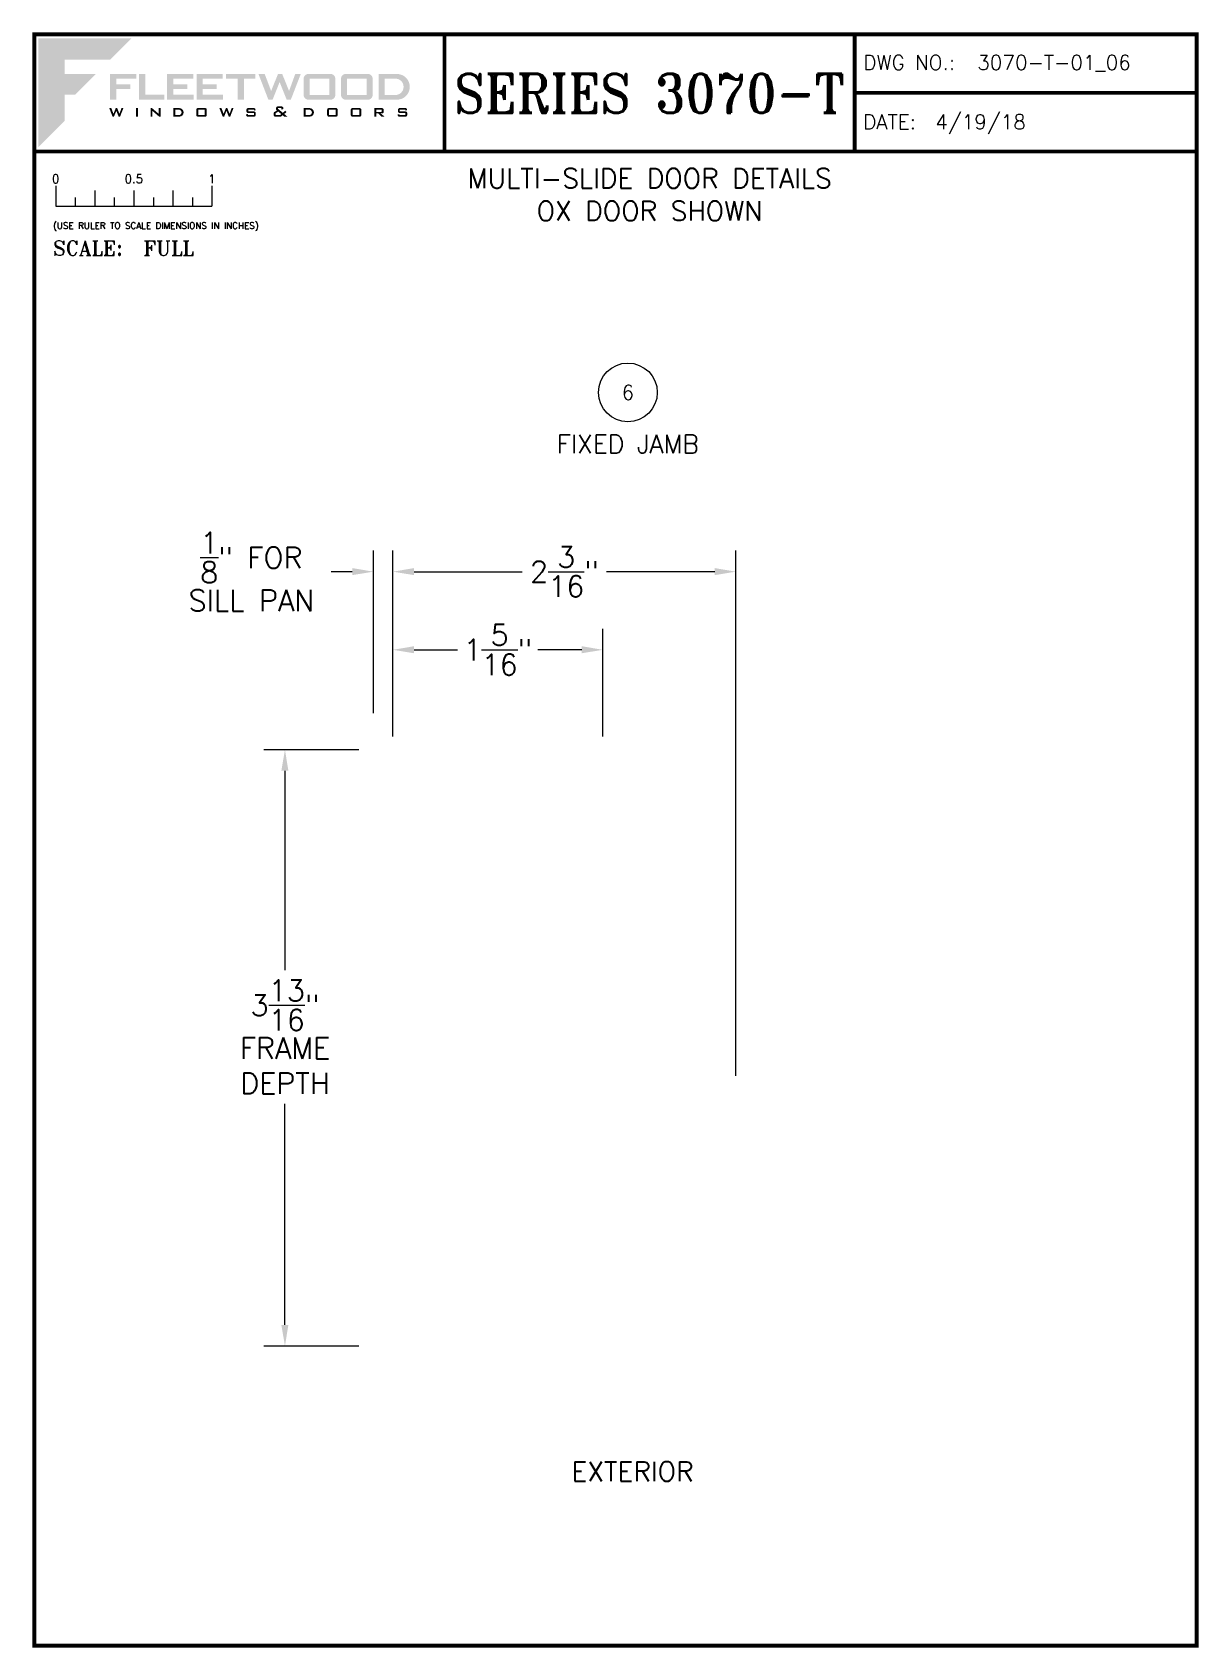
# Paper-space layout 'DETAIL 6' of a CAD drawing. Extents: x 0.3 to 7.8, y 0.1 to 10.4.
import ezdxf
from ezdxf.enums import TextEntityAlignment as Align

# ---------------------------------------------------------------- set-up
doc = ezdxf.new("R2010")
doc.units = 0
doc.header["$LTSCALE"] = 0.25
doc.header["$MEASUREMENT"] = 0
doc.layers.get('0').update_dxf_attribs({"linetype": 'CONTINUOUS'})
doc.layers.get('DEFPOINTS').update_dxf_attribs({"color": 1, "linetype": 'CONTINUOUS'})
for name, color, linetype in [('DIM', 7, 'CONTINUOUS'), ('I-STRUT', 7, 'CONTINUOUS'), ('TEXT', 7, 'CONTINUOUS'), ('TITLE-BLOCK', 7, 'CONTINUOUS')]:
    doc.layers.add(name, color=color, linetype=linetype)
doc.layers.add('VP', color=40, linetype='CONTINUOUS', plot=False)
doc.layers.get('VP').off()
doc.styles.add('ROMANS', font='romans')
doc.styles.add('ROMANT', font='romant')
doc.styles.add('SIMPLEX-094', font='simplex.shx', dxfattribs={"height": 0.094})
doc.styles.get("Standard").update_dxf_attribs({"font": 'simplex.shx'})
doc.dimstyles.new('FULL SCALE', dxfattribs={"dimscale": 0.75, "dimtxt": 0.18, "dimasz": 0.18, "dimexe": 0.18, "dimexo": 0.125, "dimgap": 0.09, "dimtad": 0, "dimtih": 1, "dimtoh": 1, "dimdec": 4, "dimzin": 0, "dimdsep": 46, "dimlunit": 4, "dimtxsty": 'Standard', "dimcen": 0.09, "dimadec": 0, "dimazin": 0, "dimtfac": 1, "dimtdec": 4, "dimtofl": 0, "dimtmove": 0, "dimatfit": 3, "dimfxl": 1, "dimtolj": 1, "dimtzin": 0, "dimarcsym": 0})

# ---------------------------------------------------------------- blocks, each defined once
blk = doc.blocks.new('*D59')
at = {"layer": 'DEFPOINTS', "color": 0}
for p in [(4.802, 6.998), (2.608, 5.849), (4.802, 3.678)]:
    blk.add_point(p, dxfattribs=at)
at = {"layer": 'DIM', "color": 0, "lineweight": -2}
for p, q in [((2.608, 5.943), (2.608, 7.133)), ((4.802, 3.772), (4.802, 7.133)), ((2.743, 6.998), (3.435, 6.998)), ((4.667, 6.998), (3.975, 6.998))]:
    blk.add_line(p, q, dxfattribs=at)
at = {"layer": 'DIM', "color": 0}
for points in [[(2.743, 7.021), (2.743, 6.976), (2.608, 6.998)], [(4.667, 7.021), (4.667, 6.976), (4.802, 6.998)]]:
    blk.add_solid(points, dxfattribs=at)
at = {"layer": 'DIM', "color": 0, "insert": (3.705, 6.998), "char_height": 0.135, "attachment_point": 5}
blk.add_mtext('\\A1;2{\\H1.000000x;\\S3/16;}"', dxfattribs=at)
blk = doc.blocks.new('Fleetwood_Logo_6-10-15')
at = {"true_color": 0x144494}
h = blk.add_hatch(color=154, dxfattribs=at)
h.dxf.hatch_style = 1
h.paths.add_polyline_path([(0.2526, -0.0017), (0.0019, -0.0017), (0.0019, -0.2942), (0.0725, -0.2236), (0.0725, -0.1535), (0.1007, -0.1535), (0.1567, -0.0976), (0.0725, -0.0976), (0.0725, -0.0596), (0.1946, -0.0596)])
at = {"true_color": 0x656b6f}
h = blk.add_hatch(color=251, dxfattribs=at)
h.dxf.hatch_style = 1
h.paths.add_polyline_path([(0.2487, -0.1256), (0.2112, -0.1256), (0.2112, -0.1102), (0.2647, -0.1102), (0.2647, -0.0976), (0.1946, -0.0976), (0.1946, -0.1667), (0.2112, -0.1667), (0.2112, -0.1377), (0.2487, -0.1377)])
h = blk.add_hatch(color=251, dxfattribs=at)
h.dxf.hatch_style = 1
h.paths.add_polyline_path([(0.2886, -0.0976), (0.272, -0.0976), (0.272, -0.1667), (0.3401, -0.1667), (0.3401, -0.1535), (0.2886, -0.1535)])
h = blk.add_hatch(color=251, dxfattribs=at)
h.dxf.hatch_style = 1
h.paths.add_polyline_path([(0.4175, -0.0976), (0.3474, -0.0976), (0.3474, -0.1667), (0.4185, -0.1667), (0.4185, -0.1534), (0.364, -0.1534), (0.364, -0.1377), (0.4015, -0.1377), (0.4015, -0.1256), (0.364, -0.1256), (0.364, -0.1102), (0.4175, -0.1102)])
h = blk.add_hatch(color=251, dxfattribs=at)
h.dxf.hatch_style = 1
h.paths.add_polyline_path([(0.4965, -0.0976), (0.4264, -0.0976), (0.4264, -0.1667), (0.4975, -0.1667), (0.4975, -0.1534), (0.443, -0.1534), (0.443, -0.1377), (0.4804, -0.1377), (0.4804, -0.1256), (0.443, -0.1256), (0.443, -0.1102), (0.4965, -0.1102)])
h = blk.add_hatch(color=251, dxfattribs=at)
h.dxf.hatch_style = 1
h.paths.add_polyline_path([(0.5842, -0.0976), (0.5054, -0.0976), (0.5054, -0.1102), (0.5365, -0.1102), (0.5365, -0.1667), (0.5531, -0.1667), (0.5531, -0.1102), (0.5842, -0.1102)])
h = blk.add_hatch(color=251, dxfattribs=at)
h.dxf.hatch_style = 1
h.paths.add_polyline_path([(0.6089, -0.0976), (0.5921, -0.0976), (0.6188, -0.1667), (0.63, -0.1667), (0.6489, -0.1192), (0.6679, -0.1667), (0.6789, -0.1667), (0.7056, -0.0976), (0.6908, -0.0976), (0.6742, -0.1433), (0.6558, -0.0976), (0.6446, -0.0976), (0.6261, -0.1433)])
h = blk.add_hatch(color=251, dxfattribs=at)
h.dxf.hatch_style = 1
h.paths.add_polyline_path([(0.7853, -0.0976), (0.726, -0.0976, 0.414214), (0.7133, -0.1102), (0.7133, -0.154, 0.414214), (0.726, -0.1667), (0.7853, -0.1667, 0.414214), (0.798, -0.154), (0.798, -0.1102, 0.414214)])
h.paths.add_polyline_path([(0.7819, -0.1102), (0.7819, -0.154), (0.7294, -0.154), (0.7294, -0.1102)], flags=16)
h = blk.add_hatch(color=251, dxfattribs=at)
h.dxf.hatch_style = 1
h.paths.add_polyline_path([(0.8856, -0.0976), (0.8262, -0.0976, 0.414214), (0.8136, -0.1102), (0.8136, -0.154, 0.414214), (0.8262, -0.1667), (0.8856, -0.1667, 0.414214), (0.8982, -0.154), (0.8982, -0.1102, 0.414214)])
h.paths.add_polyline_path([(0.8822, -0.1102), (0.8822, -0.154), (0.8296, -0.154), (0.8296, -0.1102)], flags=16)
h = blk.add_hatch(color=251, dxfattribs=at)
h.dxf.hatch_style = 1
h.paths.add_polyline_path([(0.9632, -0.0976), (0.914, -0.0976), (0.914, -0.1667), (0.9632, -0.1667, 1)])
h.paths.add_polyline_path([(0.9301, -0.1102), (0.9593, -0.1102, -1), (0.9593, -0.154), (0.9301, -0.154)], flags=16)
h = blk.add_hatch(color=7)
h.dxf.hatch_style = 1
h.paths.add_polyline_path([(0.2301, -0.1891), (0.2251, -0.1891), (0.2196, -0.2043), (0.2134, -0.1891), (0.2097, -0.1891), (0.2035, -0.2043), (0.1978, -0.1891), (0.1922, -0.1891), (0.2011, -0.2121), (0.2048, -0.2121), (0.2112, -0.1963), (0.2175, -0.2121), (0.2212, -0.2121)])
h = blk.add_hatch(color=7)
h.dxf.hatch_style = 1
h.paths.add_polyline_path([(0.2691, -0.1891), (0.2637, -0.1891), (0.2637, -0.2118), (0.2637, -0.2121), (0.2691, -0.2121)])
h = blk.add_hatch(color=7)
h.dxf.hatch_style = 1
h.paths.add_polyline_path([(0.3077, -0.1964), (0.3259, -0.2121), (0.3298, -0.2121), (0.3298, -0.1891), (0.325, -0.1891), (0.325, -0.2047), (0.3067, -0.1891), (0.3029, -0.1891), (0.3029, -0.2121), (0.3077, -0.2121)])
h = blk.add_hatch(color=7)
h.dxf.hatch_style = 1
h.paths.add_polyline_path([(0.3801, -0.1891), (0.3637, -0.1891), (0.3637, -0.2121), (0.3801, -0.2121, 1)])
h.paths.add_polyline_path([(0.3691, -0.2079), (0.3691, -0.1933), (0.3788, -0.1933, -1), (0.3788, -0.2079)], flags=16)
h = blk.add_hatch(color=7)
h.dxf.hatch_style = 1
h.paths.add_polyline_path([(0.4537, -0.2079), (0.4537, -0.1933, 0.414214), (0.4495, -0.1891), (0.4297, -0.1891, 0.414214), (0.4255, -0.1933), (0.4255, -0.2079, 0.414214), (0.4297, -0.2121), (0.4495, -0.2121, 0.414214)])
h.paths.add_polyline_path([(0.4308, -0.2079), (0.4308, -0.1933), (0.4484, -0.1933), (0.4484, -0.2079)], flags=16)
h = blk.add_hatch(color=7)
h.dxf.hatch_style = 1
h.paths.add_polyline_path([(0.5253, -0.1891), (0.5203, -0.1891), (0.5148, -0.2043), (0.5087, -0.1891), (0.5049, -0.1891), (0.4988, -0.2043), (0.493, -0.1891), (0.4874, -0.1891), (0.4963, -0.2121), (0.5001, -0.2121), (0.5064, -0.1963), (0.5127, -0.2121), (0.5164, -0.2121)])
h = blk.add_hatch(color=7)
h.dxf.hatch_style = 1
h.paths.add_polyline_path([(0.5801, -0.1891), (0.5643, -0.1891, 0.414214), (0.56, -0.1933), (0.56, -0.1981, 0.414214), (0.5643, -0.2024), (0.58, -0.2024), (0.58, -0.2078), (0.5637, -0.2078), (0.5637, -0.2052), (0.5591, -0.2062), (0.5591, -0.2078, 0.414214), (0.5634, -0.2121), (0.5805, -0.2121, 0.414214), (0.5848, -0.2078), (0.5848, -0.2024, 0.414214), (0.5805, -0.1982), (0.5648, -0.1982), (0.5648, -0.193), (0.5798, -0.193), (0.5798, -0.1958), (0.5843, -0.1948), (0.5843, -0.1933, 0.414214)])
h = blk.add_hatch(color=7)
h.dxf.hatch_style = 1
h.paths.add_polyline_path([(0.645, -0.1913, -0.222262), (0.6447, -0.1906), (0.6447, -0.1892), (0.6535, -0.1892), (0.6535, -0.193), (0.6587, -0.1918), (0.6587, -0.189, 0.414214), (0.6544, -0.1847), (0.6437, -0.1847, 0.414214), (0.6394, -0.189), (0.6394, -0.1922, 0.222262), (0.6407, -0.1948), (0.6415, -0.1955), (0.6345, -0.1998, 0.260684), (0.6329, -0.2027), (0.6329, -0.2078, 0.414214), (0.6372, -0.2121), (0.6514, -0.2121, 0.17577), (0.6536, -0.2113), (0.657, -0.2085), (0.6614, -0.2121), (0.6699, -0.2121), (0.6613, -0.2049), (0.6676, -0.1997), (0.6637, -0.1964), (0.6574, -0.2017)])
h.paths.add_polyline_path([(0.6532, -0.2052), (0.6509, -0.2072, -0.17577), (0.6502, -0.2074), (0.6382, -0.2074), (0.6382, -0.2033, -0.260684), (0.6387, -0.2025), (0.6451, -0.1985)], flags=16)
h = blk.add_hatch(color=7)
h.dxf.hatch_style = 1
h.paths.add_polyline_path([(0.7294, -0.1891), (0.713, -0.1891), (0.713, -0.2121), (0.7294, -0.2121, 1)])
h.paths.add_polyline_path([(0.7184, -0.2079), (0.7184, -0.1933), (0.7281, -0.1933, -1), (0.7281, -0.2079)], flags=16)
h = blk.add_hatch(color=7)
h.dxf.hatch_style = 1
h.paths.add_polyline_path([(0.8045, -0.2079), (0.8045, -0.1933, 0.414214), (0.8003, -0.1891), (0.7805, -0.1891, 0.414214), (0.7763, -0.1933), (0.7763, -0.2079, 0.414214), (0.7805, -0.2121), (0.8003, -0.2121, 0.414214)])
h.paths.add_polyline_path([(0.7816, -0.2079), (0.7816, -0.1933), (0.7992, -0.1933), (0.7992, -0.2079)], flags=16)
h = blk.add_hatch(color=7)
h.dxf.hatch_style = 1
h.paths.add_polyline_path([(0.8678, -0.2079), (0.8678, -0.1933, 0.414214), (0.8636, -0.1891), (0.8438, -0.1891, 0.414214), (0.8396, -0.1933), (0.8396, -0.2079, 0.414214), (0.8438, -0.2121), (0.8636, -0.2121, 0.414214)])
h.paths.add_polyline_path([(0.8449, -0.2079), (0.8449, -0.1933), (0.8624, -0.1933), (0.8624, -0.2079)], flags=16)
h = blk.add_hatch(color=7)
h.dxf.hatch_style = 1
h.paths.add_polyline_path([(0.9277, -0.1993), (0.9277, -0.1933, 0.414214), (0.9235, -0.1891), (0.9028, -0.1891), (0.9028, -0.2121), (0.9082, -0.2121), (0.9082, -0.2035), (0.9131, -0.2035), (0.9224, -0.2121), (0.9303, -0.2121), (0.9197, -0.2035), (0.9235, -0.2035, 0.414214)])
h.paths.add_polyline_path([(0.9082, -0.1993), (0.9082, -0.1933), (0.9214, -0.1933, -0.414214), (0.9224, -0.1943), (0.9224, -0.1983, -0.414214), (0.9214, -0.1993)], flags=16)
h = blk.add_hatch(color=7)
h.dxf.hatch_style = 1
h.paths.add_polyline_path([(0.9867, -0.1982), (0.971, -0.1982), (0.971, -0.193), (0.9859, -0.193), (0.9859, -0.1958), (0.9905, -0.1948), (0.9905, -0.1933, 0.414214), (0.9863, -0.1891), (0.9705, -0.1891, 0.414214), (0.9662, -0.1933), (0.9662, -0.1981, 0.414214), (0.9705, -0.2024), (0.9862, -0.2024), (0.9862, -0.2078), (0.9699, -0.2078), (0.9699, -0.2052), (0.9653, -0.2062), (0.9653, -0.2078, 0.414214), (0.9696, -0.2121), (0.9867, -0.2121, 0.414214), (0.991, -0.2078), (0.991, -0.2024, 0.414214)])
blk = doc.blocks.new('A-SIZE_P')
at = {"const_width": 0.025}
blk.add_lwpolyline([(0.313, 0.125), (7.751, 0.125), (7.751, 10.437), (0.313, 10.437)], close=True, dxfattribs=at)
for points in [[(2.938, 10.437), (2.938, 9.687)], [(5.563, 10.437), (5.563, 9.687)], [(5.563, 10.062), (7.751, 10.062)], [(0.313, 9.687), (7.751, 9.687)]]:
    blk.add_lwpolyline(points, dxfattribs=at)
at = {"xscale": 2.387023416083395, "yscale": 2.387023416083395, "zscale": 2.387023416083395}
blk.add_blockref('Fleetwood_Logo_6-10-15', (0.334, 10.416), dxfattribs=at)
for s, style, p in [('DWG NO.:', 'SIMPLEX-094', (5.617, 10.209)), ('DATE:', 'SIMPLEX-094', (5.616, 9.829)), ('SCALE:', 'ROMANT', (0.433, 9.022))]:
    blk.add_text(s, height=0.094, dxfattribs=dict(style=style)).set_placement(p)
for tag, p, style in [('DWG_NO', (6.346, 10.209), 'SIMPLEX-094'), ('DATE', (6.077, 9.829), 'SIMPLEX-094'), ('SCALE', (1.011, 9.02), 'ROMANT')]:
    blk.add_attdef(tag, p, '', height=0.094, dxfattribs=dict(style=style))
for tag, height, style, width, p, p2 in [('DWG_NO_F', 0.094, 'SIMPLEX-094', 1.745692, (6.347, 10.209), (7.683, 10.209)), ('PRODUCT', 0.25, 'ROMANT', 1.390728, (3.001, 9.934), (5.5, 9.934))]:
    blk.add_attdef(tag, text='', height=height, dxfattribs=dict(style=style, width=width)).set_placement(p, p2, align=Align.FIT)
blk = doc.blocks.new('sectball')
blk.add_circle((0, 0), 0.125)
blk.add_attdef('NO', text='', height=0.062).set_placement((0, 0), align=Align.MIDDLE_CENTER)
for tag, p in [('LINE1', (0, -0.2588)), ('LINE2', (0, -0.3864)), ('LINE3', (0, -0.5214))]:
    blk.add_attdef(tag, text='', height=0.078).set_placement(p, align=Align.CENTER)
blk = doc.blocks.new('Full')
for p, q in [((0.137, -0.219), (0.137, -0.35)), ((0.262, -0.294), (0.262, -0.35)), ((0.387, -0.249), (0.387, -0.35)), ((0.512, -0.294), (0.512, -0.35)), ((0.637, -0.249), (0.637, -0.35)), ((0.762, -0.294), (0.762, -0.35)), ((0.887, -0.249), (0.887, -0.35)), ((1.012, -0.294), (1.012, -0.35)), ((1.137, -0.219), (1.137, -0.35)), ((0.137, -0.35), (1.137, -0.35))]:
    blk.add_line(p, q)
for s, p in [('0', (0.137, -0.219)), ('0.5', (0.637, -0.219)), ('1', (1.137, -0.219))]:
    blk.add_text(s, height=0.055).set_placement(p, align=Align.BOTTOM_CENTER)
at = {"style": 'ROMANS'}
blk.add_text('(USE RULER TO SCALE DIMENSIONS IN INCHES)', height=0.04115, dxfattribs=at).set_placement((0.12, -0.495))
blk = doc.blocks.new('*D78')
at = {"layer": 'DEFPOINTS', "color": 0}
for p in [(2.483, 5.859), (1.917, 2.043), (2.483, 2.043)]:
    blk.add_point(p, dxfattribs=at)
at = {"layer": 'DIM', "color": 0, "lineweight": -2}
for p, q in [((2.389, 5.859), (1.782, 5.859)), ((1.917, 5.724), (1.917, 4.448)), ((1.917, 2.178), (1.917, 3.593)), ((2.389, 2.043), (1.782, 2.043))]:
    blk.add_line(p, q, dxfattribs=at)
at = {"layer": 'DIM', "color": 0}
for points in [[(1.894, 5.724), (1.939, 5.724), (1.917, 5.859)], [(1.894, 2.178), (1.939, 2.178), (1.917, 2.043)]]:
    blk.add_solid(points, dxfattribs=at)
at = {"layer": 'DIM', "color": 0, "insert": (1.917, 4.021), "char_height": 0.135, "attachment_point": 5}
blk.add_mtext('\\A1;3{\\H1.000000x;\\S13/16;}"\\PFRAME\\PDEPTH', dxfattribs=at)
blk = doc.blocks.new('*D79')
at = {"layer": 'DEFPOINTS', "color": 0}
for p in [(2.608, 6.498), (2.608, 5.849), (3.951, 5.849)]:
    blk.add_point(p, dxfattribs=at)
at = {"layer": 'DIM', "color": 0, "lineweight": -2}
for p, q in [((2.608, 5.943), (2.608, 6.633)), ((3.951, 5.943), (3.951, 6.633)), ((2.743, 6.498), (3.022, 6.498)), ((3.816, 6.498), (3.536, 6.498))]:
    blk.add_line(p, q, dxfattribs=at)
at = {"layer": 'DIM', "color": 0}
for points in [[(2.743, 6.521), (2.743, 6.476), (2.608, 6.498)], [(3.816, 6.521), (3.816, 6.476), (3.951, 6.498)]]:
    blk.add_solid(points, dxfattribs=at)
at = {"layer": 'DIM', "color": 0, "insert": (3.279, 6.498), "char_height": 0.135, "attachment_point": 5}
blk.add_mtext('\\A1;1{\\H1.000000x;\\S5/16;}"', dxfattribs=at)
blk = doc.blocks.new('*D117')
at = {"layer": 'DEFPOINTS', "color": 0}
for p in [(2.483, 6.998), (2.483, 5.998), (2.608, 5.849)]:
    blk.add_point(p, dxfattribs=at)
at = {"layer": 'I-STRUT', "color": 0, "lineweight": -2}
for p, q in [((2.483, 6.092), (2.483, 7.133)), ((2.608, 5.943), (2.608, 7.133)), ((2.348, 6.998), (2.213, 6.998)), ((2.743, 6.998), (2.878, 6.998))]:
    blk.add_line(p, q, dxfattribs=at)
at = {"layer": 'I-STRUT', "color": 0}
for points in [[(2.348, 7.021), (2.348, 6.976), (2.483, 6.998)], [(2.743, 7.021), (2.743, 6.976), (2.608, 6.998)]]:
    blk.add_solid(points, dxfattribs=at)
at = {"layer": 'I-STRUT', "color": 0, "insert": (1.702, 6.998), "char_height": 0.135, "attachment_point": 5}
blk.add_mtext('\\A1;{\\H1.000000x;\\S1/8;}" FOR\\PSILL PAN', dxfattribs=at)

psp = doc.layouts.new('DETAIL 6')

# ---------------------------------------------------------------- block references
at = {"layer": 'TEXT', "xscale": 1.504, "yscale": 1.504, "zscale": 1.504}
psp.add_blockref('sectball', (4.1113, 8.14514), dxfattribs=at).add_auto_attribs({'NO': '6', 'LINE1': 'FIXED JAMB'})
at = {"layer": 'TITLE-BLOCK'}
ref = psp.add_blockref('A-SIZE_P', (0, 0), dxfattribs=at)
ref.add_attrib('DATE', '4/19/18', (6.07741, 9.82884), dxfattribs={"layer": '0', "height": 0.094, "style": 'SIMPLEX-094'})
ref.add_attrib('SCALE', 'FULL', (1.01101, 9.02035), dxfattribs={"layer": '0', "height": 0.094, "style": 'ROMANT'})
ref.add_attrib('PRODUCT', 'SERIES 3070-T', dxfattribs={"layer": '0', "height": 0.25, "style": 'ROMANT', "width": 0.807692}).set_placement((3.0005, 9.93352), (5.5005, 9.93352), align=Align.FIT)
ref.add_attrib('DWG_NO', '3070-T-01_06', (6.34634, 10.20879), dxfattribs={"layer": '0', "height": 0.094, "style": 'SIMPLEX-094'})
psp.add_blockref('Full', (0.313, 9.687), dxfattribs=at)

# ---------------------------------------------------------------- texts
at = {"layer": 'TEXT'}
psp.add_text('EXTERIOR', height=0.125, dxfattribs=at).set_placement((4.14078, 1.17762), align=Align.CENTER)
at = {"layer": 'TEXT', "insert": (4.2505, 9.41101), "char_height": 0.125, "width": 2.875, "attachment_point": 5}
psp.add_mtext('MULTI-SLIDE DOOR DETAILS\\POX DOOR SHOWN', dxfattribs=at)

# ---------------------------------------------------------------- dimensions: what is measured, and where the dimension line sits
at = {"layer": 'DIM'}
for base, p1, p2, picture, middle in [((4.80159, 6.99818), (2.60769, 5.84918), (4.80159, 3.67818), '*D59', (3.70464, 6.99818)), ((2.60769, 6.49818), (3.95069, 5.84918), (2.60769, 5.84918), '*D79', (3.27919, 6.49818))]:
    dim = psp.add_linear_dim(base=base, p1=p1, p2=p2, dimstyle='FULL SCALE', dxfattribs=at)
    dim.commit()
    dim.dimension.update_dxf_attribs({"geometry": picture, "text_midpoint": middle})
dim = psp.add_linear_dim(base=(1.91665, 2.04318), p1=(2.48269, 5.85918), p2=(2.48269, 2.04318), angle=90, text='<>\\PFRAME\\PDEPTH', dimstyle='FULL SCALE', dxfattribs=at)
dim.commit()
dim.dimension.update_dxf_attribs({"geometry": '*D78', "text_midpoint": (1.91665, 4.02068), "dimtype": 160})
at = {"layer": 'I-STRUT'}
dim = psp.add_linear_dim(base=(2.48269, 6.99818), p1=(2.60769, 5.84918), p2=(2.48269, 5.99818), text='<> FOR\\PSILL PAN', dimstyle='FULL SCALE', dxfattribs=at)
dim.commit()
dim.dimension.update_dxf_attribs({"geometry": '*D117', "text_midpoint": (1.70162, 6.99818)})

# ---------------------------------------------------------------- viewports
at = {"layer": 'VP'}
psp.add_viewport(center=(4.06759, 3.99793), size=(3.46089, 4.442879), view_center_point=(7.96852, 5.68131), view_height=4.442879, dxfattribs=at)

doc.saveas('drawing.dxf')
